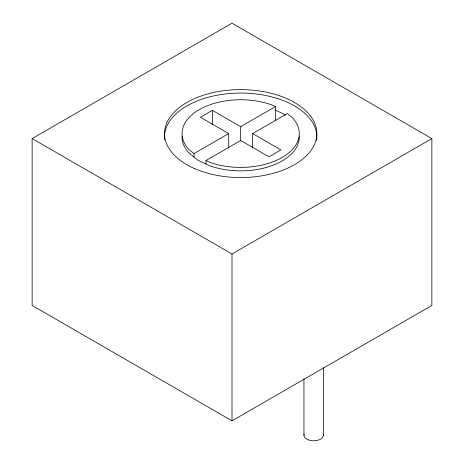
<?xml version="1.0" encoding="UTF-8"?>
<svg xmlns="http://www.w3.org/2000/svg" width="464" height="464" viewBox="0 0 464 464"><rect width="100%" height="100%" fill="white"/><g stroke="black" fill="none" stroke-linecap="round" stroke-linejoin="round"><path stroke-width="0.7" d="M32.138 138.591L232 23.2L431.862 138.591L431.862 305.457L232 420.842L32.138 305.457L32.138 138.591L232 253.976L431.862 138.591M275.378 120.721L275.378 106.633L240.677 126.672L212.402 110.345L200.436 117.253L228.711 133.58L228.711 148.039M194.045 157.047L194.045 153.596L228.711 133.58M205.975 163.978L205.975 160.527L240.677 140.488L268.952 156.815L280.917 149.901L252.642 133.58L252.642 148.039M252.642 133.58L287.309 113.564L292.262 117.531A58.603 33.831 0 0 1 280.882 158.195A58.603 33.831 0 0 1 209.902 162.371L205.975 160.527M275.378 106.633L271.452 104.789A58.603 33.831 0 0 0 200.471 108.965A58.603 33.831 0 0 0 189.086 149.628L194.045 153.596M275.378 110.09L283.313 113.819L285.314 115.42M323.414 367.79L323.414 435.18M303.949 378.659L303.949 435.18M240.677 126.672L240.677 141.131M232 253.976L232 420.842M212.402 110.345L212.402 124.81M323.263 434.205A9.732 5.62 0 0 1 313.681 440.8A9.732 5.62 0 0 1 304.094 434.205M164.674 139.861A76.16 43.97 0 0 1 241.408 93.067A76.16 43.97 0 0 1 316.576 140.702M299.274 136.671A58.603 33.831 0 0 1 269.503 166.489A58.603 33.831 0 0 1 209.902 165.828L198.041 160.248L189.086 153.085A58.603 33.831 0 0 1 182.097 136.039M194.23 168.426A76.16 43.97 0 0 0 316.175 139.38A76.16 43.97 0 0 0 211.63 92.933A76.16 43.97 0 0 0 194.23 168.426"/></g></svg>
